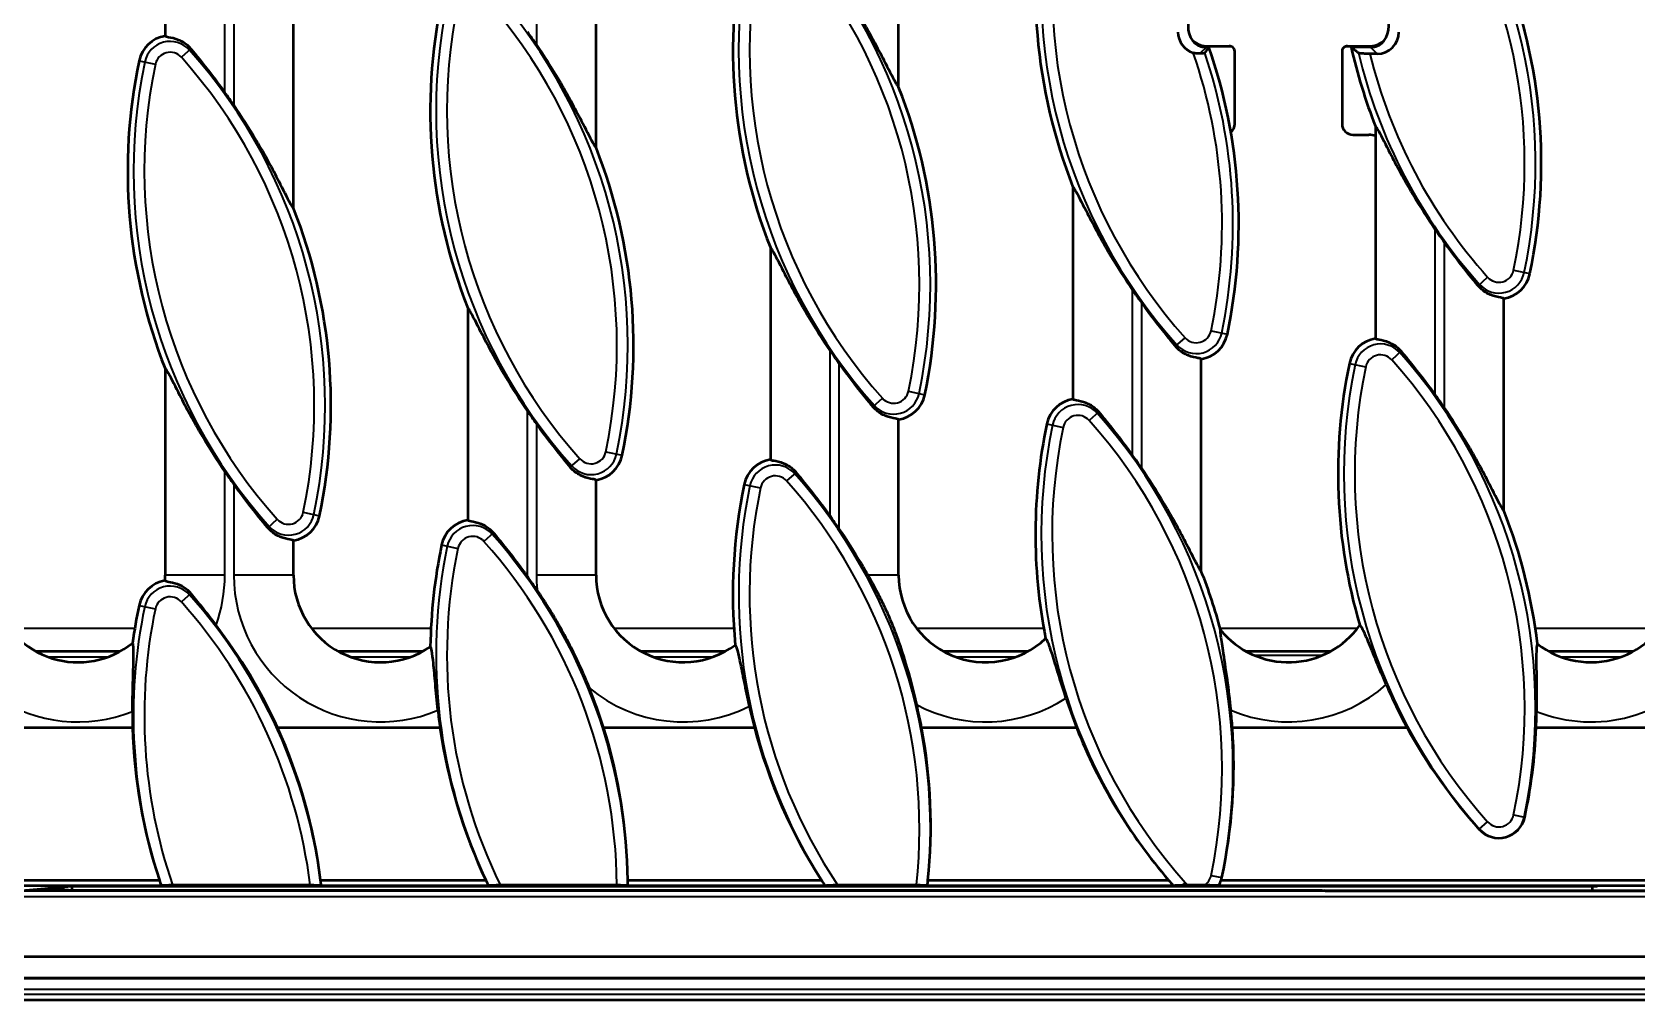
# Model space of a CAD drawing. Header units: millimetres. Extents: x 0 to 1485, y 0 to 1050.
# Drawn here: x 1222.1 to 1369.4, y 411.2 to 500 of the extents above; entities that cross this region are included whole.
import ezdxf

# ---------------------------------------------------------------- set-up
doc = ezdxf.new("R2010")
doc.units = ezdxf.units.MM
doc.header["$LTSCALE"] = 2.5
doc.layers.add('Sichtbar (ISO)', color=7, linetype='Continuous', lineweight=50)
doc.layers.add('Sichtbar schmal (ISO)', color=7, linetype='Continuous', lineweight=35)

msp = doc.modelspace()

# ---------------------------------------------------------------- linework, layer by layer
at = {"layer": 'Sichtbar (ISO)'}
for p, q in [((1234.32, 519.143), (1234.32, 499.674)), ((1301.653, 494.993), (1301.653, 514.462)), ((1273.876, 489.437), (1273.876, 508.907)), ((1246.098, 483.882), (1246.098, 503.351)), ((1332.191, 498.715), (1329.409, 498.715)), ((1330.132, 498.654), (1329.899, 498.654)), ((1330.036, 498.748), (1332.001, 498.748)), ((1332.503, 491.606), (1332.503, 498.252)), ((1342.359, 498.252), (1342.359, 491.606)), ((1345.454, 498.715), (1342.671, 498.715)), ((1342.861, 498.748), (1344.826, 498.748)), ((1344.964, 498.654), (1343.193, 498.654)), ((1345.576, 498.042), (1344.907, 498.042)), ((1343.357, 490.607), (1344.823, 490.607)), ((1345.431, 491.366), (1345.431, 471.896)), ((1317.653, 485.81), (1317.653, 466.341)), ((1289.876, 480.255), (1289.876, 460.785)), ((1262.098, 474.699), (1262.098, 455.23)), ((1357.209, 456.104), (1357.209, 475.573)), ((1329.431, 450.548), (1329.431, 470.018)), ((1234.32, 469.143), (1234.32, 450.179)), ((1301.653, 450.179), (1301.653, 464.462)), ((1273.876, 450.179), (1273.876, 458.907)), ((1246.098, 450.179), (1246.098, 453.351)), ((1230.193, 443.179), (1222.447, 443.179)), ((1257.971, 443.179), (1250.225, 443.179)), ((1285.749, 443.179), (1278.003, 443.179)), ((1313.526, 443.179), (1305.78, 443.179)), ((1341.304, 443.179), (1333.558, 443.179)), ((1369.082, 443.179), (1361.336, 443.179)), ((1213.877, 436.179), (1231.329, 436.179)), ((1244.645, 436.179), (1259.548, 436.179)), ((1274.57, 436.179), (1288.415, 436.179)), ((1303.763, 436.179), (1317.979, 436.179)), ((1332.29, 436.179), (1348.323, 436.179)), ((1360.18, 436.179), (1379.601, 436.179)), ((1217.408, 422.179), (1233.789, 422.179)), ((1217.542, 421.679), (1233.954, 421.679)), ((1220.807, 421.179), (1225.738, 421.627)), ((1225.738, 421.232), (1223.562, 421.429)), ((1225.738, 421.627), (1365.346, 421.627)), ((1225.738, 421.627), (1225.738, 421.232)), ((1233.954, 421.679), (1233.961, 421.684)), ((1234.996, 421.732), (1247.635, 421.732)), ((1248.59, 422.179), (1263.749, 422.179)), ((1248.645, 421.684), (1248.653, 421.679)), ((1248.653, 421.679), (1263.985, 421.679)), ((1263.985, 421.679), (1263.992, 421.684)), ((1265.075, 421.732), (1275.786, 421.732)), ((1276.783, 421.684), (1276.79, 421.679)), ((1276.784, 422.179), (1294.562, 422.179)), ((1276.79, 421.679), (1294.882, 421.679)), ((1294.882, 421.679), (1294.889, 421.684)), ((1296.05, 421.732), (1303.291, 421.732)), ((1304.288, 421.684), (1304.295, 421.679)), ((1304.295, 421.679), (1326.865, 421.679)), ((1304.346, 422.179), (1326.433, 422.179)), ((1326.865, 421.679), (1326.871, 421.684)), ((1328.228, 421.732), (1329.727, 421.732)), ((1331.026, 421.684), (1331.032, 421.679)), ((1331.032, 421.679), (1372.542, 421.679)), ((1331.255, 422.179), (1372.676, 422.179)), ((1365.346, 421.627), (1365.763, 421.589)), ((1365.346, 421.354), (1365.346, 421.627)), ((1375.279, 421.179), (1215.805, 421.179)), ((1340.52, 421.232), (1225.738, 421.232)), ((1340.422, 421.232), (1340.408, 421.179)), ((1340.802, 421.192), (1370.283, 421.192)), ((448.542, 415.179), (1448.542, 415.179)), ((448.542, 413.179), (1448.542, 413.179)), ((448.542, 411.179), (1448.542, 411.179))]:
    msp.add_line(p, q, dxfattribs=at)
for centre, radius, start, end in [((1363.725, 503.946), 49.513, 168.215, 201.48707), ((1335.947, 498.391), 49.513, 168.215, 201.48707), ((1311.137, 487.968), 49.513, 348.215, 21.48707), ((1308.169, 492.835), 49.513, 168.215, 201.48707), ((1234.774, 496.797), 2.913, 98.9616, 168.215), ((1227.804, 471.301), 49.075, 34.18932, 35.86414), ((1283.36, 482.412), 49.513, 348.215, 19.14968), ((1391.502, 509.502), 49.513, 192.65519, 201.48707), ((1280.391, 487.279), 49.513, 168.215, 201.48707), ((1200.026, 465.746), 49.075, 34.18932, 35.86414), ((1255.582, 476.857), 49.513, 348.215, 21.48707), ((1227.804, 471.301), 49.513, 348.215, 21.48707), ((1200.026, 465.746), 49.513, 348.215, 21.48707), ((1391.502, 509.502), 49.075, 214.18932, 215.86414), ((1356.755, 478.45), 2.913, 278.9616, 348.215), ((1363.725, 503.946), 49.075, 214.18932, 215.86414), ((1328.977, 472.895), 2.913, 278.9616, 348.215), ((1345.885, 469.019), 2.913, 98.9616, 168.215), ((1335.947, 498.391), 49.075, 214.18932, 215.86414), ((1391.502, 459.502), 49.513, 168.215, 196.31743), ((1301.2, 467.339), 2.913, 278.9616, 348.215), ((1318.107, 463.464), 2.913, 98.9616, 168.215), ((1311.137, 437.968), 49.075, 34.18932, 35.86414), ((1308.169, 492.835), 49.075, 214.18932, 215.86414), ((1363.725, 453.946), 49.513, 168.215, 191.15783), ((1273.422, 461.784), 2.913, 278.9616, 348.215), ((1283.36, 432.412), 49.075, 34.18932, 35.86414), ((1280.391, 487.279), 49.075, 214.18932, 215.86414), ((1290.329, 457.908), 2.913, 98.9616, 168.215), ((1335.947, 448.391), 49.513, 168.215, 185.36497), ((1245.644, 456.228), 2.913, 278.9616, 348.215), ((1262.551, 452.353), 2.913, 98.9616, 168.215), ((1255.582, 426.857), 49.075, 34.18932, 35.86414), ((1311.137, 437.968), 49.513, 6.83938, 21.48707), ((1308.169, 442.835), 49.513, 168.215, 179.10369), ((1234.774, 446.797), 2.913, 99.2831, 168.215), ((1226.32, 450.179), 8, 356.36029, 0), ((1254.098, 450.179), 8, 180, 304.79339), ((1227.804, 421.301), 49.075, 34.03523, 35.86531), ((1281.876, 450.179), 8, 180, 306.65347), ((1309.653, 450.179), 8, 180, 313.38112), ((1283.36, 432.412), 49.513, 14.91625, 21.48707), ((1226.32, 450.179), 8, 196.77438, 308.76618), ((1280.391, 437.279), 49.513, 168.215, 172.26714), ((1365.209, 450.179), 8, 232.12771, 342.98103), ((1200.026, 415.746), 49.075, 24.60582, 37.44438), ((1337.431, 450.179), 8, 218.88444, 325.00059), ((1227.804, 421.301), 49.075, 17.64797, 22.17556), ((1391.502, 459.502), 49.075, 203.24862, 208.37497), ((1280.391, 437.279), 49.075, 179.55224, 181.28461), ((1308.169, 442.835), 49.075, 185.9238, 187.79471), ((1335.947, 448.391), 49.075, 192.04481, 194.40825), ((1255.582, 426.857), 49.075, 10.9506, 13.47216), ((1363.725, 453.946), 49.075, 197.86522, 201.2252), ((1283.36, 432.412), 49.075, 4.4022, 6.2842), ((1311.137, 437.968), 49.075, 357.91123, 359.64369), ((1280.391, 437.279), 48.988, 197.95353, 198.56935), ((1200.026, 415.746), 48.988, 6.95694, 7.54645), ((1308.169, 442.835), 48.988, 204.93899, 205.58564), ((1227.804, 421.301), 48.988, 0.44209, 1.02694), ((1335.947, 448.391), 48.988, 212.34801, 213.04292), ((1255.582, 426.857), 48.988, 353.93299, 354.52077), ((1363.725, 453.946), 48.988, 220.42619, 221.19887), ((1328.977, 422.895), 2.388, 329.39496, 342.56041)]:
    msp.add_arc(centre, radius, start, end, dxfattribs=at)
for centre, major_axis, ratio, start_param, end_param in [((1330.261, 501.01), (-1.058, -2.214), 0.7888974, 5.0804243, 6.3968301), ((1344.601, 501.01), (1.058, -2.214), 0.7888974, 6.1695405, 7.4859464), ((1329.301, 500.05), (-1.425, -1.425), 0.9924325, 5.5015852, 6.7660199), ((1345.561, 500.05), (1.425, -1.425), 0.9924325, 5.5015852, 7.0647854), ((1329.875, 500.585), (1.904, -0.724), 0.8861821, 4.402428, 5.1177152), ((1329.914, 500.662), (-1.425, -1.425), 0.9924325, 0.5348058, 0.7816001), ((1332.041, 498.289), (0.476, -0.181), 0.8861821, 1.5928066, 1.9761225), ((1332.003, 498.251), (0.355, 0.355), 0.9972647, 5.4991567, 6.6838981), ((1342.86, 498.251), (-0.355, 0.355), 0.9972647, 5.8824726, 7.0672139), ((1342.821, 498.289), (0.476, 0.181), 0.8861821, 1.1654701, 1.548786), ((1344.987, 500.585), (1.904, 0.724), 0.8861821, 4.3070628, 5.0223499), ((1344.948, 500.662), (1.425, -1.425), 0.9924325, 5.5015852, 5.7483795), ((1331.502, 491.608), (0.709, -0.709), 0.9972647, 6.1992774, 7.0672139), ((1343.36, 491.608), (-0.709, -0.709), 0.9972647, 5.4991567, 7.0672139), ((1344.817, 488.604), (1.418, 1.418), 0.9972647, 0.4752462, 0.7840286), ((1280.391, 437.586), (0, -49.084), 0.9999805, 4.7410569, 5.0316765), ((1200.026, 416.052), (0, 48.949), 0.9999805, 4.8379018, 5.1361524), ((1308.169, 443.142), (0, -49.119), 0.9999805, 4.8546212, 5.1533156), ((1227.804, 421.607), (0, 48.984), 0.9999805, 4.7240639, 5.0144434), ((1335.947, 448.698), (0, -49.153), 0.9999805, 4.9699083, 5.2822389), ((1255.582, 427.163), (0, 49.019), 0.9999805, 4.6105396, 4.897374), ((1363.725, 454.253), (0, -49.188), 0.9999805, 5.0886573, 5.4227066), ((1283.36, 432.719), (0, 49.053), 0.9999805, 4.5005884, 4.7829896), ((1391.502, 459.809), (0, -49.223), 0.9999805, 5.2131159, 5.4463248), ((1311.137, 438.275), (0, 49.088), 0.9999805, 4.5005884, 4.6696886), ((1356.755, 428.466), (0, -2.427), 0.9999805, 5.4463248, 7.6421811), ((1328.977, 422.91), (0, -2.392), 0.9999805, 1.2604617, 1.3589958), ((1340.788, 420.666), (0.137, 0.51), 0.947813, 0.2487076, 0.4682626)]:
    msp.add_ellipse(centre, major_axis=major_axis, ratio=ratio, start_param=start_param, end_param=end_param, dxfattribs=at)
for points, knots in [([(1296.176, 504.434), (1296.871, 503.41), (1297.576, 502.307), (1299.008, 499.899), (1299.716, 498.594), (1300.668, 496.753), (1301.069, 495.945), (1301.407, 495.324), (1301.481, 495.196), (1301.592, 495.032), (1301.632, 494.991), (1301.653, 494.993)], [3.5624746, 3.5624746, 3.5624746, 3.5624746, 3.9247289, 3.9247289, 4.355561, 4.355561, 4.6258932, 4.6258932, 4.7021961, 4.7021961, 4.7731285, 4.7731285, 4.7731285, 4.7731285]), ([(1234.32, 499.674), (1234.363, 499.639), (1234.47, 499.615), (1234.86, 499.541), (1235.189, 499.483), (1235.689, 499.273), (1235.841, 499.198), (1236.149, 499.006), (1236.305, 498.887), (1236.523, 498.682), (1236.605, 498.597), (1236.682, 498.503)], [1.75499496, 1.75499496, 1.75499496, 1.75499496, 1.89264701, 1.89264701, 2.07209446, 2.07209446, 2.13653076, 2.13653076, 2.20096706, 2.20096706, 2.2396712, 2.2396712, 2.2396712, 2.2396712]), ([(1236.682, 498.503), (1236.888, 498.253), (1237.1, 497.995), (1238.023, 496.857), (1238.757, 495.912), (1239.54, 494.852), (1239.668, 494.676), (1239.797, 494.497)], [0.63592099, 0.63592099, 0.63592099, 0.63592099, 0.73601981, 0.73601981, 1.06711662, 1.06711662, 1.13164015, 1.13164015, 1.13164015, 1.13164015]), ([(1268.398, 498.878), (1269.094, 497.855), (1269.798, 496.751), (1271.23, 494.343), (1271.938, 493.038), (1272.89, 491.197), (1273.291, 490.39), (1273.63, 489.769), (1273.703, 489.641), (1273.814, 489.476), (1273.854, 489.436), (1273.876, 489.437)], [3.5624746, 3.5624746, 3.5624746, 3.5624746, 3.9247289, 3.9247289, 4.355561, 4.355561, 4.6258932, 4.6258932, 4.7021961, 4.7021961, 4.7731285, 4.7731285, 4.7731285, 4.7731285]), ([(1329.3, 498.056), (1329.207, 498.051), (1329.106, 498.053), (1328.902, 498.078), (1328.801, 498.099), (1328.696, 498.131)], [-0.18058598, -0.18058598, -0.18058598, -0.18058598, -0.158719595, -0.158719595, -0.138849016, -0.138849016, -0.138849016, -0.138849016]), ([(1329.752, 498.122), (1329.746, 498.113), (1329.721, 498.104), (1329.641, 498.086), (1329.559, 498.076), (1329.423, 498.064), (1329.364, 498.06), (1329.3, 498.056)], [0.008456984, 0.008456984, 0.008456984, 0.008456984, 0.03651933, 0.03651933, 0.073420196, 0.073420196, 0.094167257, 0.094167257, 0.094167257, 0.094167257]), ([(1344.907, 498.042), (1344.779, 498.042), (1344.628, 498.044), (1344.39, 498.053), (1344.262, 498.06), (1344.079, 498.075), (1343.992, 498.086), (1343.903, 498.104), (1343.874, 498.113), (1343.863, 498.122)], [0.45073433, 0.45073433, 0.45073433, 0.45073433, 0.48920668, 0.48920668, 0.52757203, 0.52757203, 0.56535199, 0.56535199, 0.59380492, 0.59380492, 0.59380492, 0.59380492]), ([(1240.621, 493.322), (1241.316, 492.299), (1242.02, 491.195), (1243.453, 488.788), (1244.16, 487.483), (1245.112, 485.642), (1245.513, 484.834), (1245.852, 484.213), (1245.926, 484.085), (1246.037, 483.921), (1246.076, 483.88), (1246.098, 483.882)], [3.5624746, 3.5624746, 3.5624746, 3.5624746, 3.9247289, 3.9247289, 4.355561, 4.355561, 4.6258932, 4.6258932, 4.7021961, 4.7021961, 4.7731285, 4.7731285, 4.7731285, 4.7731285]), ([(1350.908, 481.925), (1350.213, 482.948), (1349.509, 484.052), (1348.076, 486.459), (1347.369, 487.765), (1346.416, 489.606), (1346.016, 490.413), (1345.677, 491.034), (1345.603, 491.162), (1345.492, 491.327), (1345.453, 491.367), (1345.431, 491.366)], [3.5624746, 3.5624746, 3.5624746, 3.5624746, 3.9247289, 3.9247289, 4.355561, 4.355561, 4.6258932, 4.6258932, 4.7021961, 4.7021961, 4.7731285, 4.7731285, 4.7731285, 4.7731285]), ([(1323.131, 476.369), (1322.435, 477.393), (1321.731, 478.496), (1320.298, 480.904), (1319.591, 482.209), (1318.639, 484.05), (1318.238, 484.858), (1317.899, 485.479), (1317.826, 485.607), (1317.714, 485.771), (1317.675, 485.812), (1317.653, 485.81)], [3.5624746, 3.5624746, 3.5624746, 3.5624746, 3.9247289, 3.9247289, 4.355561, 4.355561, 4.6258932, 4.6258932, 4.7021961, 4.7021961, 4.7731285, 4.7731285, 4.7731285, 4.7731285]), ([(1354.847, 476.745), (1354.641, 476.994), (1354.429, 477.252), (1353.506, 478.391), (1352.772, 479.335), (1351.989, 480.396), (1351.861, 480.572), (1351.732, 480.75)], [0.63592099, 0.63592099, 0.63592099, 0.63592099, 0.73601981, 0.73601981, 1.06711662, 1.06711662, 1.13164015, 1.13164015, 1.13164015, 1.13164015]), ([(1295.353, 470.814), (1294.658, 471.837), (1293.953, 472.941), (1292.521, 475.348), (1291.813, 476.653), (1290.861, 478.495), (1290.46, 479.302), (1290.121, 479.923), (1290.048, 480.051), (1289.937, 480.215), (1289.897, 480.256), (1289.876, 480.255)], [3.5624746, 3.5624746, 3.5624746, 3.5624746, 3.9247289, 3.9247289, 4.355561, 4.355561, 4.6258932, 4.6258932, 4.7021961, 4.7021961, 4.7731285, 4.7731285, 4.7731285, 4.7731285]), ([(1357.209, 475.573), (1357.166, 475.608), (1357.059, 475.632), (1356.669, 475.706), (1356.34, 475.764), (1355.84, 475.975), (1355.688, 476.049), (1355.38, 476.242), (1355.224, 476.36), (1355.006, 476.565), (1354.924, 476.651), (1354.847, 476.745)], [1.75499496, 1.75499496, 1.75499496, 1.75499496, 1.89264701, 1.89264701, 2.07209446, 2.07209446, 2.13653076, 2.13653076, 2.20096706, 2.20096706, 2.2396712, 2.2396712, 2.2396712, 2.2396712]), ([(1267.575, 465.258), (1266.88, 466.282), (1266.176, 467.385), (1264.743, 469.793), (1264.035, 471.098), (1263.083, 472.939), (1262.682, 473.747), (1262.344, 474.368), (1262.27, 474.496), (1262.159, 474.66), (1262.119, 474.701), (1262.098, 474.699)], [3.5624746, 3.5624746, 3.5624746, 3.5624746, 3.9247289, 3.9247289, 4.355561, 4.355561, 4.6258932, 4.6258932, 4.7021961, 4.7021961, 4.7731285, 4.7731285, 4.7731285, 4.7731285]), ([(1327.069, 471.189), (1326.863, 471.438), (1326.651, 471.697), (1325.728, 472.835), (1324.994, 473.78), (1324.212, 474.84), (1324.083, 475.016), (1323.954, 475.195)], [0.63592099, 0.63592099, 0.63592099, 0.63592099, 0.73601981, 0.73601981, 1.06711662, 1.06711662, 1.13164015, 1.13164015, 1.13164015, 1.13164015]), ([(1345.431, 471.896), (1345.474, 471.861), (1345.581, 471.837), (1345.971, 471.764), (1346.3, 471.705), (1346.8, 471.495), (1346.952, 471.42), (1347.26, 471.228), (1347.416, 471.11), (1347.634, 470.905), (1347.716, 470.819), (1347.793, 470.725)], [1.75499496, 1.75499496, 1.75499496, 1.75499496, 1.89264701, 1.89264701, 2.07209446, 2.07209446, 2.13653076, 2.13653076, 2.20096706, 2.20096706, 2.2396712, 2.2396712, 2.2396712, 2.2396712]), ([(1329.431, 470.018), (1329.388, 470.053), (1329.281, 470.077), (1328.891, 470.15), (1328.562, 470.209), (1328.062, 470.419), (1327.91, 470.494), (1327.602, 470.686), (1327.447, 470.804), (1327.228, 471.01), (1327.146, 471.095), (1327.069, 471.189)], [1.75499496, 1.75499496, 1.75499496, 1.75499496, 1.89264701, 1.89264701, 2.07209446, 2.07209446, 2.13653076, 2.13653076, 2.20096706, 2.20096706, 2.2396712, 2.2396712, 2.2396712, 2.2396712]), ([(1347.793, 470.725), (1347.999, 470.476), (1348.211, 470.218), (1349.134, 469.079), (1349.868, 468.134), (1350.651, 467.074), (1350.779, 466.898), (1350.908, 466.719)], [0.63592099, 0.63592099, 0.63592099, 0.63592099, 0.73601981, 0.73601981, 1.06711662, 1.06711662, 1.13164015, 1.13164015, 1.13164015, 1.13164015]), ([(1239.797, 459.703), (1239.102, 460.726), (1238.398, 461.83), (1236.965, 464.237), (1236.258, 465.542), (1235.305, 467.383), (1234.905, 468.191), (1234.566, 468.812), (1234.492, 468.94), (1234.381, 469.104), (1234.342, 469.145), (1234.32, 469.143)], [3.5624746, 3.5624746, 3.5624746, 3.5624746, 3.9247289, 3.9247289, 4.355561, 4.355561, 4.6258932, 4.6258932, 4.7021961, 4.7021961, 4.7731285, 4.7731285, 4.7731285, 4.7731285]), ([(1299.291, 465.634), (1299.085, 465.883), (1298.873, 466.141), (1297.95, 467.279), (1297.216, 468.224), (1296.434, 469.285), (1296.305, 469.461), (1296.176, 469.639)], [0.63592099, 0.63592099, 0.63592099, 0.63592099, 0.73601981, 0.73601981, 1.06711662, 1.06711662, 1.13164015, 1.13164015, 1.13164015, 1.13164015]), ([(1301.653, 464.462), (1301.61, 464.497), (1301.503, 464.521), (1301.113, 464.595), (1300.784, 464.653), (1300.284, 464.864), (1300.132, 464.938), (1299.824, 465.131), (1299.669, 465.249), (1299.45, 465.454), (1299.369, 465.54), (1299.291, 465.634)], [1.75499496, 1.75499496, 1.75499496, 1.75499496, 1.89264701, 1.89264701, 2.07209446, 2.07209446, 2.13653076, 2.13653076, 2.20096706, 2.20096706, 2.2396712, 2.2396712, 2.2396712, 2.2396712]), ([(1317.653, 466.341), (1317.696, 466.306), (1317.803, 466.282), (1318.193, 466.208), (1318.522, 466.15), (1319.023, 465.939), (1319.175, 465.865), (1319.483, 465.672), (1319.638, 465.554), (1319.856, 465.349), (1319.938, 465.263), (1320.016, 465.169)], [1.75499496, 1.75499496, 1.75499496, 1.75499496, 1.89264701, 1.89264701, 2.07209446, 2.07209446, 2.13653076, 2.13653076, 2.20096706, 2.20096706, 2.2396712, 2.2396712, 2.2396712, 2.2396712]), ([(1351.732, 465.545), (1352.427, 464.521), (1353.131, 463.418), (1354.564, 461.01), (1355.271, 459.705), (1356.224, 457.864), (1356.624, 457.056), (1356.963, 456.435), (1357.037, 456.307), (1357.148, 456.143), (1357.187, 456.102), (1357.209, 456.104)], [3.5624746, 3.5624746, 3.5624746, 3.5624746, 3.9247289, 3.9247289, 4.355561, 4.355561, 4.6258932, 4.6258932, 4.7021961, 4.7021961, 4.7731285, 4.7731285, 4.7731285, 4.7731285]), ([(1271.513, 460.078), (1271.307, 460.327), (1271.095, 460.585), (1270.173, 461.724), (1269.438, 462.669), (1268.656, 463.729), (1268.527, 463.905), (1268.398, 464.084)], [0.63592099, 0.63592099, 0.63592099, 0.63592099, 0.73601981, 0.73601981, 1.06711662, 1.06711662, 1.13164015, 1.13164015, 1.13164015, 1.13164015]), ([(1320.016, 465.169), (1320.222, 464.92), (1320.433, 464.662), (1321.356, 463.523), (1322.091, 462.579), (1322.873, 461.518), (1323.001, 461.342), (1323.131, 461.164)], [0.63592099, 0.63592099, 0.63592099, 0.63592099, 0.73601981, 0.73601981, 1.06711662, 1.06711662, 1.13164015, 1.13164015, 1.13164015, 1.13164015]), ([(1273.876, 458.907), (1273.833, 458.942), (1273.726, 458.966), (1273.336, 459.039), (1273.006, 459.098), (1272.506, 459.308), (1272.354, 459.383), (1272.046, 459.575), (1271.891, 459.693), (1271.672, 459.898), (1271.591, 459.984), (1271.513, 460.078)], [1.75499496, 1.75499496, 1.75499496, 1.75499496, 1.89264701, 1.89264701, 2.07209446, 2.07209446, 2.13653076, 2.13653076, 2.20096706, 2.20096706, 2.2396712, 2.2396712, 2.2396712, 2.2396712]), ([(1289.876, 460.785), (1289.918, 460.75), (1290.025, 460.726), (1290.415, 460.653), (1290.745, 460.594), (1291.245, 460.384), (1291.397, 460.309), (1291.705, 460.117), (1291.86, 459.998), (1292.079, 459.793), (1292.16, 459.708), (1292.238, 459.614)], [1.75499496, 1.75499496, 1.75499496, 1.75499496, 1.89264701, 1.89264701, 2.07209446, 2.07209446, 2.13653076, 2.13653076, 2.20096706, 2.20096706, 2.2396712, 2.2396712, 2.2396712, 2.2396712]), ([(1323.954, 459.989), (1324.649, 458.966), (1325.353, 457.862), (1326.786, 455.455), (1327.493, 454.149), (1328.446, 452.308), (1328.846, 451.501), (1329.185, 450.88), (1329.259, 450.752), (1329.37, 450.587), (1329.409, 450.547), (1329.431, 450.548)], [3.5624746, 3.5624746, 3.5624746, 3.5624746, 3.9247289, 3.9247289, 4.355561, 4.355561, 4.6258932, 4.6258932, 4.7021961, 4.7021961, 4.7731285, 4.7731285, 4.7731285, 4.7731285]), ([(1243.735, 454.523), (1243.529, 454.772), (1243.318, 455.03), (1242.395, 456.168), (1241.66, 457.113), (1240.878, 458.174), (1240.75, 458.35), (1240.621, 458.528)], [0.63592099, 0.63592099, 0.63592099, 0.63592099, 0.73601981, 0.73601981, 1.06711662, 1.06711662, 1.13164015, 1.13164015, 1.13164015, 1.13164015]), ([(1292.238, 459.614), (1292.444, 459.365), (1292.656, 459.106), (1293.578, 457.968), (1294.313, 457.023), (1295.095, 455.963), (1295.224, 455.787), (1295.353, 455.608)], [0.63592099, 0.63592099, 0.63592099, 0.63592099, 0.73601981, 0.73601981, 1.06711662, 1.06711662, 1.13164015, 1.13164015, 1.13164015, 1.13164015]), ([(1262.098, 455.23), (1262.141, 455.195), (1262.248, 455.17), (1262.638, 455.097), (1262.967, 455.039), (1263.467, 454.828), (1263.619, 454.754), (1263.927, 454.561), (1264.082, 454.443), (1264.301, 454.238), (1264.382, 454.152), (1264.46, 454.058)], [1.75499496, 1.75499496, 1.75499496, 1.75499496, 1.89264701, 1.89264701, 2.07209446, 2.07209446, 2.13653076, 2.13653076, 2.20096706, 2.20096706, 2.2396712, 2.2396712, 2.2396712, 2.2396712]), ([(1246.098, 453.351), (1246.055, 453.386), (1245.948, 453.41), (1245.558, 453.484), (1245.229, 453.542), (1244.728, 453.752), (1244.576, 453.827), (1244.269, 454.019), (1244.113, 454.138), (1243.895, 454.343), (1243.813, 454.429), (1243.735, 454.523)], [1.75499496, 1.75499496, 1.75499496, 1.75499496, 1.89264701, 1.89264701, 2.07209446, 2.07209446, 2.13653076, 2.13653076, 2.20096706, 2.20096706, 2.2396712, 2.2396712, 2.2396712, 2.2396712]), ([(1264.46, 454.058), (1264.666, 453.809), (1264.878, 453.551), (1265.801, 452.412), (1266.535, 451.467), (1267.287, 450.448), (1267.385, 450.314), (1267.483, 450.179)], [0.63592099, 0.63592099, 0.63592099, 0.63592099, 0.73601981, 0.73601981, 1.06711662, 1.06711662, 1.11633714, 1.11633714, 1.11633714, 1.11633714]), ([(1296.176, 454.434), (1296.871, 453.41), (1297.576, 452.307), (1298.435, 450.863), (1298.635, 450.519), (1298.829, 450.179)], [3.56247464, 3.56247464, 3.56247464, 3.56247464, 3.92472886, 3.92472886, 4.03803006, 4.03803006, 4.03803006, 4.03803006]), ([(1234.304, 449.671), (1234.352, 449.63), (1234.481, 449.607), (1234.855, 449.538), (1235.124, 449.489), (1235.697, 449.275), (1235.978, 449.13), (1236.399, 448.799), (1236.546, 448.657), (1236.677, 448.498)], [-0.5550887, -0.5550887, -0.5550887, -0.5550887, -0.44604874, -0.44604874, -0.31965446, -0.31965446, -0.20692981, -0.20692981, -0.13951763, -0.13951763, -0.13951763, -0.13951763]), ([(1298.829, 450.179), (1299.11, 449.687), (1299.376, 449.201), (1299.835, 448.327), (1300.039, 447.921), (1300.456, 447.051), (1300.659, 446.602), (1301.075, 445.618), (1301.27, 445.119), (1301.751, 443.805), (1302.025, 442.973), (1302.627, 440.968), (1302.976, 439.671), (1303.307, 438.29)], [-1.5919337, -1.5919337, -1.5919337, -1.5919337, -1.3722352, -1.3722352, -1.1898321, -1.1898321, -0.9888754, -0.9888754, -0.7706866, -0.7706866, -0.4260718, -0.4260718, 0, 0, 0, 0]), ([(1236.677, 448.498), (1237, 448.103), (1237.336, 447.688), (1238.111, 446.717), (1238.552, 446.153), (1238.989, 445.583)], [-0.38546058, -0.38546058, -0.38546058, -0.38546058, -0.2155039, -0.2155039, 0, 0, 0, 0]), ([(1268.472, 448.769), (1268.784, 448.307), (1269.09, 447.84), (1269.659, 446.94), (1269.928, 446.499), (1270.541, 445.459), (1270.867, 444.874), (1271.523, 443.634), (1271.828, 443.021), (1272.529, 441.534), (1272.899, 440.684), (1273.249, 439.824)], [-0.99820779, -0.99820779, -0.99820779, -0.99820779, -0.83331387, -0.83331387, -0.68274343, -0.68274343, -0.48216198, -0.48216198, -0.2785039, -0.2785039, 0, 0, 0, 0]), ([(1331.204, 445.157), (1331.186, 445.146), (1331.178, 445.101), (1331.178, 444.955), (1331.185, 444.855), (1331.234, 444.39), (1331.318, 443.847), (1331.517, 442.535), (1331.657, 441.616), (1331.92, 439.671), (1332.035, 438.732), (1332.14, 437.784)], [-1.0987876, -1.0987876, -1.0987876, -1.0987876, -1.0047904, -1.0047904, -0.9107843, -0.9107843, -0.6263064, -0.6263064, -0.286151, -0.286151, 0, 0, 0, 0]), ([(1346.412, 440.131), (1346.238, 440.536), (1346.066, 440.941), (1345.732, 441.737), (1345.57, 442.127), (1345.143, 443.158), (1344.894, 443.767), (1344.506, 444.677), (1344.355, 445.018), (1344.122, 445.461), (1344.039, 445.579), (1343.984, 445.591)], [-0.85443294, -0.85443294, -0.85443294, -0.85443294, -0.72246283, -0.72246283, -0.59019674, -0.59019674, -0.35686883, -0.35686883, -0.16918316, -0.16918316, 0, 0, 0, 0]), ([(1231.318, 437.663), (1231.322, 438.189), (1231.329, 438.713), (1231.348, 439.735), (1231.36, 440.231), (1231.391, 441.447), (1231.411, 442.102), (1231.425, 443.017), (1231.424, 443.355), (1231.395, 443.794), (1231.369, 443.916), (1231.329, 443.942)], [-0.83977515, -0.83977515, -0.83977515, -0.83977515, -0.69544149, -0.69544149, -0.55146659, -0.55146659, -0.32238589, -0.32238589, -0.14930156, -0.14930156, 0, 0, 0, 0]), ([(1259.356, 437.77), (1259.313, 438.184), (1259.272, 438.598), (1259.193, 439.41), (1259.156, 439.808), (1259.057, 440.895), (1259, 441.545), (1258.898, 442.543), (1258.853, 442.923), (1258.76, 443.435), (1258.713, 443.58), (1258.663, 443.61)], [-0.84771575, -0.84771575, -0.84771575, -0.84771575, -0.72308485, -0.72308485, -0.59820571, -0.59820571, -0.36768635, -0.36768635, -0.17591504, -0.17591504, 0, 0, 0, 0]), ([(1287.952, 438.15), (1287.791, 438.905), (1287.637, 439.655), (1287.356, 441.042), (1287.23, 441.676), (1287.018, 442.673), (1286.929, 443.059), (1286.774, 443.586), (1286.708, 443.733), (1286.651, 443.761)], [-0.83944859, -0.83944859, -0.83944859, -0.83944859, -0.60828875, -0.60828875, -0.38181544, -0.38181544, -0.18495078, -0.18495078, 0, 0, 0, 0]), ([(1317.016, 438.891), (1316.775, 439.637), (1316.542, 440.38), (1316.119, 441.743), (1315.929, 442.362), (1315.618, 443.33), (1315.491, 443.702), (1315.286, 444.205), (1315.206, 444.344), (1315.148, 444.365)], [-0.84116027, -0.84116027, -0.84116027, -0.84116027, -0.60629591, -0.60629591, -0.37898437, -0.37898437, -0.18311893, -0.18311893, 0, 0, 0, 0]), ([(1360.298, 443.864), (1360.274, 443.849), (1360.254, 443.8), (1360.223, 443.64), (1360.211, 443.53), (1360.187, 443.122), (1360.184, 442.748), (1360.188, 441.711), (1360.2, 440.948), (1360.214, 439.317), (1360.217, 438.493), (1360.212, 437.663)], [-0.91480107, -0.91480107, -0.91480107, -0.91480107, -0.81799486, -0.81799486, -0.72112832, -0.72112832, -0.5260391, -0.5260391, -0.24893728, -0.24893728, 0, 0, 0, 0]), ([(1233.961, 421.684), (1233.968, 421.689), (1233.994, 421.694), (1234.076, 421.705), (1234.159, 421.711), (1234.338, 421.721), (1234.467, 421.725), (1234.708, 421.73), (1234.864, 421.732), (1234.996, 421.732)], [0.00843851, 0.00843851, 0.00843851, 0.00843851, 0.03642267, 0.03642267, 0.07349263, 0.07349263, 0.11179397, 0.11179397, 0.15154273, 0.15154273, 0.15154273, 0.15154273]), ([(1247.635, 421.732), (1247.76, 421.732), (1247.907, 421.73), (1248.137, 421.725), (1248.262, 421.721), (1248.439, 421.712), (1248.522, 421.705), (1248.608, 421.695), (1248.636, 421.689), (1248.645, 421.684)], [0.44601918, 0.44601918, 0.44601918, 0.44601918, 0.4834233, 0.4834233, 0.52082212, 0.52082212, 0.5580742, 0.5580742, 0.58664246, 0.58664246, 0.58664246, 0.58664246]), ([(1263.992, 421.684), (1263.998, 421.689), (1264.024, 421.694), (1264.107, 421.705), (1264.192, 421.711), (1264.377, 421.72), (1264.511, 421.725), (1264.766, 421.73), (1264.933, 421.732), (1265.075, 421.732)], [0.00843613, 0.00843613, 0.00843613, 0.00843613, 0.03581919, 0.03581919, 0.07308382, 0.07308382, 0.11281589, 0.11281589, 0.15533066, 0.15533066, 0.15533066, 0.15533066]), ([(1275.786, 421.732), (1275.909, 421.732), (1276.055, 421.73), (1276.283, 421.725), (1276.406, 421.721), (1276.58, 421.712), (1276.663, 421.705), (1276.747, 421.695), (1276.774, 421.689), (1276.783, 421.684)], [0.44457958, 0.44457958, 0.44457958, 0.44457958, 0.48159077, 0.48159077, 0.51863535, 0.51863535, 0.55570978, 0.55570978, 0.58435615, 0.58435615, 0.58435615, 0.58435615]), ([(1294.889, 421.684), (1294.895, 421.689), (1294.92, 421.694), (1295.004, 421.704), (1295.093, 421.711), (1295.287, 421.72), (1295.431, 421.724), (1295.709, 421.73), (1295.894, 421.732), (1296.05, 421.732)], [0.00843358, 0.00843358, 0.00843358, 0.00843358, 0.03493873, 0.03493873, 0.07254379, 0.07254379, 0.11454317, 0.11454317, 0.16149492, 0.16149492, 0.16149492, 0.16149492]), ([(1303.291, 421.732), (1303.415, 421.732), (1303.562, 421.73), (1303.791, 421.725), (1303.914, 421.721), (1304.088, 421.712), (1304.17, 421.705), (1304.253, 421.695), (1304.28, 421.689), (1304.288, 421.684)], [0.4461745, 0.4461745, 0.4461745, 0.4461745, 0.48344945, 0.48344945, 0.52053442, 0.52053442, 0.55752251, 0.55752251, 0.58609338, 0.58609338, 0.58609338, 0.58609338]), ([(1326.871, 421.684), (1326.878, 421.688), (1326.902, 421.693), (1326.988, 421.703), (1327.082, 421.71), (1327.292, 421.719), (1327.452, 421.724), (1327.62, 421.727), (1327.646, 421.728), (1327.672, 421.728)], [0.00843105, 0.00843105, 0.00843105, 0.00843105, 0.0336555, 0.0336555, 0.07182567, 0.07182567, 0.11747912, 0.11747912, 0.12529111, 0.12529111, 0.12529111, 0.12529111]), ([(1329.727, 421.732), (1329.923, 421.732), (1330.157, 421.73), (1330.466, 421.725), (1330.605, 421.721), (1330.804, 421.712), (1330.9, 421.705), (1330.992, 421.695), (1331.019, 421.689), (1331.026, 421.684)], [0.07032907, 0.07032907, 0.07032907, 0.07032907, 0.12919331, 0.12919331, 0.16856297, 0.16856297, 0.20785237, 0.20785237, 0.23618657, 0.23618657, 0.23618657, 0.23618657])]:
    msp.add_open_spline(points, degree=3, knots=knots, dxfattribs=at)
for points, degree in [([(1330.132, 498.654), (1329.942, 498.387), (1329.752, 498.122)], 2), ([(1343.863, 498.122), (1343.528, 498.386), (1343.193, 498.654)], 2), ([(1267.483, 450.179), (1267.514, 450.137), (1267.544, 450.095), (1267.574, 450.053)], 3), ([(1327.672, 421.728), (1327.845, 421.731), (1328.052, 421.732), (1328.228, 421.732)], 3)]:
    msp.add_open_spline(points, degree=degree, dxfattribs=at)
at = {"layer": 'Sichtbar schmal (ISO)'}
for p, q in [((1268.398, 514.084), (1268.398, 498.878)), ((1239.797, 494.497), (1239.797, 509.703)), ((1240.621, 508.528), (1240.621, 493.322)), ((1236.682, 498.503), (1235.805, 497.719)), ((1329.899, 498.654), (1329.3, 498.056)), ((1345.576, 498.042), (1344.964, 498.654)), ((1231.923, 497.392), (1233.419, 497.08)), ((1350.908, 466.719), (1350.908, 481.925)), ((1351.732, 480.75), (1351.732, 465.545)), ((1354.847, 476.745), (1355.723, 477.528)), ((1358.11, 478.168), (1359.606, 477.856)), ((1323.131, 461.164), (1323.131, 476.369)), ((1323.954, 475.195), (1323.954, 459.989)), ((1327.069, 471.189), (1327.946, 471.973)), ((1330.332, 472.612), (1331.829, 472.3)), ((1295.353, 455.608), (1295.353, 470.814)), ((1347.793, 470.725), (1346.917, 469.941)), ((1296.176, 469.639), (1296.176, 454.434)), ((1343.034, 469.614), (1344.53, 469.302)), ((1302.554, 467.057), (1304.051, 466.744)), ((1299.291, 465.634), (1300.168, 466.417)), ((1267.575, 450.179), (1267.575, 465.258)), ((1268.398, 464.084), (1268.398, 450.179)), ((1320.016, 465.169), (1319.139, 464.386)), ((1315.256, 464.059), (1316.752, 463.746)), ((1274.776, 461.501), (1276.273, 461.189)), ((1239.797, 450.179), (1239.797, 459.703)), ((1271.513, 460.078), (1272.39, 460.862)), ((1240.621, 458.528), (1240.621, 450.179)), ((1287.478, 458.503), (1288.975, 458.191)), ((1292.238, 459.614), (1291.361, 458.83)), ((1243.735, 454.523), (1244.612, 455.306)), ((1246.999, 455.946), (1248.495, 455.633)), ((1264.46, 454.058), (1263.583, 453.275)), ((1259.7, 452.947), (1261.197, 452.635)), ((1239.797, 450.179), (1234.32, 450.179)), ((1246.098, 450.179), (1240.621, 450.179)), ((1267.575, 450.179), (1267.483, 450.179)), ((1273.876, 450.179), (1268.398, 450.179)), ((1301.653, 450.179), (1298.829, 450.179)), ((1236.677, 448.498), (1235.805, 447.719)), ((1231.923, 447.392), (1233.419, 447.08)), ((1231.528, 445.27), (1220.003, 445.27)), ((1258.717, 445.27), (1247.781, 445.27)), ((1286.533, 445.27), (1275.559, 445.27)), ((1314.978, 445.27), (1303.337, 445.27)), ((1343.748, 445.27), (1331.174, 445.27)), ((1371.525, 445.27), (1360.109, 445.27)), ((1223.536, 442.679), (1229.104, 442.679)), ((1251.314, 442.679), (1256.882, 442.679)), ((1279.092, 442.679), (1284.659, 442.679)), ((1306.869, 442.679), (1312.437, 442.679)), ((1334.3, 442.818), (1340.562, 442.818)), ((1362.425, 442.679), (1367.993, 442.679)), ((1354.953, 426.84), (1355.723, 427.528)), ((1358.11, 428.168), (1359.128, 427.955)), ((1327.946, 421.973), (1327.672, 421.728)), ((1330.332, 422.612), (1331.316, 422.407)), ((1340.802, 421.192), (1340.845, 421.354)), ((448.542, 420.679), (1448.542, 420.679)), ((1448.542, 413.205), (448.542, 413.205)), ((448.542, 412.179), (1448.542, 412.179)), ((1448.542, 411.679), (448.542, 411.679))]:
    msp.add_line(p, q, dxfattribs=at)
for centre, radius, start, end in [((1311.137, 487.968), 48.98, 348.215, 37.39368), ((1311.137, 487.968), 47.984, 348.215, 35.6453), ((1363.725, 503.946), 48.98, 168.215, 221.785), ((1363.725, 503.946), 47.984, 168.215, 221.785), ((1335.947, 498.391), 48.98, 168.215, 221.785), ((1255.582, 476.857), 47.984, 348.215, 41.785), ((1255.582, 476.857), 48.98, 348.215, 41.785), ((1335.947, 498.391), 47.984, 168.215, 221.785), ((1227.804, 471.301), 48.98, 348.215, 41.785), ((1308.169, 492.835), 48.98, 168.215, 221.785), ((1308.169, 492.835), 47.984, 168.215, 221.785), ((1227.804, 471.301), 47.984, 348.215, 41.785), ((1234.774, 496.797), 2.38, 41.785, 168.215), ((1234.774, 496.797), 1.384, 41.785, 168.215), ((1200.026, 465.746), 48.98, 348.215, 41.785), ((1283.36, 482.412), 47.984, 348.215, 19.12188), ((1283.36, 482.412), 48.98, 348.215, 18.70713), ((1391.502, 509.502), 48.98, 193.43477, 221.785), ((1391.502, 509.502), 47.984, 193.81727, 221.785), ((1280.391, 487.279), 48.98, 168.215, 221.785), ((1280.391, 487.279), 47.984, 168.215, 221.785), ((1200.026, 465.746), 47.984, 348.215, 41.785), ((1356.755, 478.45), 2.38, 221.785, 348.215), ((1356.755, 478.45), 1.384, 221.785, 348.215), ((1328.977, 472.895), 2.38, 221.785, 348.215), ((1328.977, 472.895), 1.384, 221.785, 348.215), ((1345.885, 469.019), 2.38, 41.785, 168.215), ((1345.885, 469.019), 1.384, 41.785, 168.215), ((1311.137, 437.968), 48.98, 348.215, 41.785), ((1391.502, 459.502), 48.98, 168.215, 221.785), ((1391.502, 459.502), 47.984, 168.215, 221.785), ((1311.137, 437.968), 47.984, 348.215, 41.785), ((1301.2, 467.339), 1.384, 221.785, 348.215), ((1301.2, 467.339), 2.38, 221.785, 348.215), ((1318.107, 463.464), 2.38, 41.785, 168.215), ((1318.107, 463.464), 1.384, 41.785, 168.215), ((1283.36, 432.412), 47.984, 348.215, 41.785), ((1283.36, 432.412), 48.98, 348.215, 41.785), ((1363.725, 453.946), 48.98, 168.215, 221.19957), ((1363.725, 453.946), 47.984, 168.215, 221.785), ((1273.422, 461.784), 2.38, 221.785, 348.215), ((1273.422, 461.784), 1.384, 221.785, 348.215), ((1290.329, 457.908), 2.38, 41.785, 168.215), ((1335.947, 448.391), 48.98, 168.215, 213.04235), ((1335.947, 448.391), 47.984, 168.215, 213.7508), ((1290.329, 457.908), 1.384, 41.785, 168.215), ((1255.582, 426.857), 47.984, 353.86852, 41.785), ((1255.582, 426.857), 48.98, 353.93742, 41.785), ((1245.644, 456.228), 2.38, 221.785, 348.215), ((1245.644, 456.228), 1.384, 221.785, 348.215), ((1262.551, 452.353), 2.38, 41.785, 168.215), ((1227.804, 421.301), 48.98, 0.44751, 41.785), ((1308.169, 442.835), 48.98, 168.215, 205.58399), ((1308.169, 442.835), 47.984, 168.215, 206.09125), ((1262.551, 452.353), 1.384, 41.785, 168.215), ((1227.804, 421.301), 47.984, 0.51392, 41.785), ((1226.32, 450.179), 13.477, 180, 291.76715), ((1226.32, 450.179), 13.477, 340.05945, 0), ((1254.098, 450.179), 13.477, 180, 292.96501), ((1254.098, 450.179), 13.477, 359.4652, 0), ((1281.876, 450.179), 13.477, 180, 186.00766), ((1234.774, 446.797), 2.38, 41.785, 168.215), ((1234.774, 446.797), 1.384, 41.785, 168.215), ((1200.026, 415.746), 48.98, 6.96341, 41.785), ((1280.391, 437.279), 48.98, 168.215, 198.56671), ((1280.391, 437.279), 47.984, 168.215, 198.90634), ((1200.026, 415.746), 47.984, 7.16629, 41.785), ((1365.209, 450.179), 13.477, 248.23536, 322.7948), ((1281.876, 450.179), 13.477, 230.20313, 296.80076), ((1337.431, 450.179), 13.477, 246.88335, 311.78966), ((1309.653, 450.179), 13.477, 241.90584, 303.11399), ((1356.755, 428.45), 2.38, 221.785, 348.215), ((1356.755, 428.45), 1.384, 221.785, 348.215), ((1328.977, 422.895), 1.384, 221.785, 237.2006), ((1328.977, 422.895), 1.384, 302.7994, 348.215), ((1328.977, 422.895), 2.38, 329.41413, 348.215)]:
    msp.add_arc(centre, radius, start, end, dxfattribs=at)

doc.saveas('drawing.dxf')
